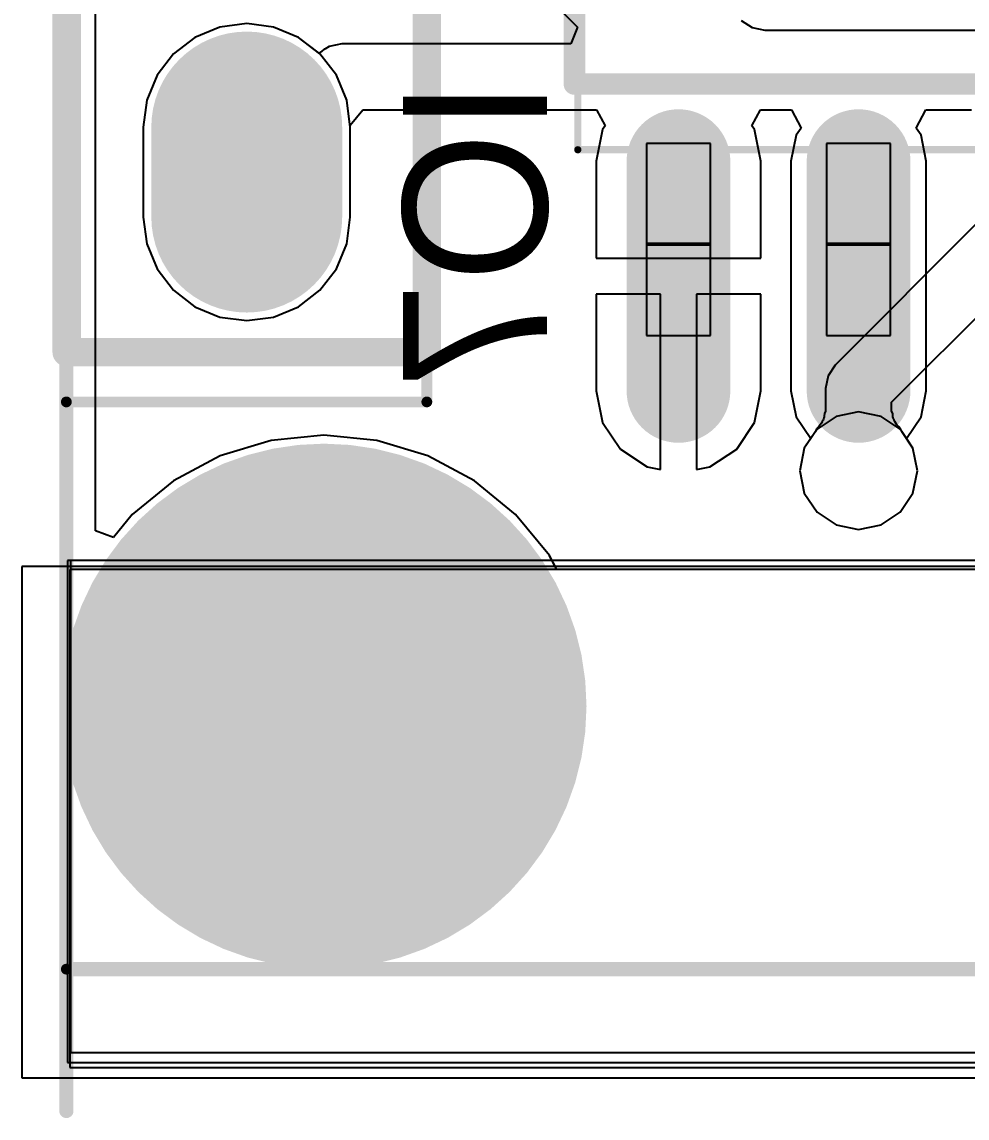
# Model space of a CAD drawing. Header units: millimetres. Extents: x 0 to 11.7, y 0 to 8.3.
# Drawn here: x 4.8925 to 5.1549, y 2.6185 to 2.9229 of the extents above; entities that cross this region are included whole.
import ezdxf

# ---------------------------------------------------------------- set-up
doc = ezdxf.new("R2010")
doc.units = ezdxf.units.MM
doc.header["$MEASUREMENT"] = 0
for name, color, linetype in [('BottomLayer', 5, 'Continuous'), ('BottomOverlay', 54, 'Continuous'), ('BottomPaste', 16, 'Continuous'), ('BottomSolder', 6, 'Continuous'), ('ConnectLayer', 7, 'Continuous'), ('KeepOutLayer', 6, 'Continuous'), ('Mechanical15', 56, 'Continuous'), ('Mechanical6', 56, 'Continuous'), ('MidLayer1', 16, 'Continuous'), ('MidLayer2', 76, 'Continuous'), ('MultiLayer', 9, 'Continuous'), ('PadHoleLayer', 156, 'Continuous'), ('TopLayer', 1, 'Continuous'), ('TopOverlay', 2, 'Continuous'), ('TopSolder', 216, 'Continuous')]:
    doc.layers.add(name, color=color, linetype=linetype)

# ---------------------------------------------------------------- blocks, each defined once
blk = doc.blocks.new('SOIC_8_L5_3_W5_3_P1_27_LS8_0_BL_B_1')
at = {"layer": 'BottomLayer', "const_width": 0.0248}
for points in [[(-0.15837, 0.06426), (-0.09459, 0.06426)], [(0.11959, 0.06426), (0.18337, 0.06426)], [(-0.15837, 0.01426), (-0.09459, 0.01426)], [(0.11959, 0.01426), (0.18337, 0.01426)], [(-0.15837, -0.03574), (-0.09459, -0.03574)], [(0.11959, -0.03574), (0.18337, -0.03574)], [(-0.15837, -0.08574), (-0.09459, -0.08574)], [(0.11959, -0.08574), (0.18337, -0.08574)]]:
    blk.add_lwpolyline(points, dxfattribs=at)
at = {"layer": 'BottomLayer', "const_width": 0.0124}
for points in [[(-0.16457, 0.06426, 1), (-0.15217, 0.06426, 1)], [(-0.10079, 0.06426, 1), (-0.08839, 0.06426, 1)], [(0.11339, 0.06426, 1), (0.12579, 0.06426, 1)], [(0.17717, 0.06426, 1), (0.18957, 0.06426, 1)], [(-0.16457, 0.01426, 1), (-0.15217, 0.01426, 1)], [(-0.10079, 0.01426, 1), (-0.08839, 0.01426, 1)], [(0.11339, 0.01426, 1), (0.12579, 0.01426, 1)], [(0.17717, 0.01426, 1), (0.18957, 0.01426, 1)], [(-0.16457, -0.03574, 1), (-0.15217, -0.03574, 1)], [(-0.10079, -0.03574, 1), (-0.08839, -0.03574, 1)], [(0.11339, -0.03574, 1), (0.12579, -0.03574, 1)], [(0.17717, -0.03574, 1), (0.18957, -0.03574, 1)], [(-0.16457, -0.08574, 1), (-0.15217, -0.08574, 1)], [(-0.10079, -0.08574, 1), (-0.08839, -0.08574, 1)], [(0.11339, -0.08574, 1), (0.12579, -0.08574, 1)], [(0.17717, -0.08574, 1), (0.18957, -0.08574, 1)]]:
    blk.add_lwpolyline(points, format="xyb", close=True, dxfattribs=at)
at = {"layer": 'BottomOverlay', "const_width": 0.006}
for points in [[(-0.07318, 0.09314), (0.09819, 0.09314)], [(-0.07318, 0.09314), (-0.07318, -0.11463)], [(0.09819, 0.09314), (0.09819, -0.11463)], [(-0.07318, -0.11463), (0.09819, -0.11463)]]:
    blk.add_lwpolyline(points, dxfattribs=at)
at = {"layer": 'BottomOverlay'}
for points, const_width in [([(-0.07468, 0.09314, 1), (-0.07168, 0.09314, 1)], 0.003), ([(-0.07468, 0.09314, 1), (-0.07168, 0.09314, 1)], 0.003), ([(0.09669, 0.09314, 1), (0.09969, 0.09314, 1)], 0.003), ([(0.09669, 0.09314, 1), (0.09969, 0.09314, 1)], 0.003), ([(-0.03765, -0.08574, 1), (-0.04947, -0.08574, 1)], 0.01181), ([(-0.05242, -0.08574, 1), (-0.04651, -0.08574, 1)], 0.00591), ([(-0.0406, -0.08574, 1), (-0.03469, -0.08574, 1)], 0.00591), ([(-0.0832, -0.1137, 1), (-0.09502, -0.1137, 1)], 0.01181), ([(-0.09798, -0.1137, 1), (-0.09207, -0.1137, 1)], 0.00591), ([(-0.08616, -0.1137, 1), (-0.08025, -0.1137, 1)], 0.00591), ([(-0.07468, -0.11463, 1), (-0.07168, -0.11463, 1)], 0.003), ([(-0.07468, -0.11463, 1), (-0.07168, -0.11463, 1)], 0.003), ([(0.09669, -0.11463, 1), (0.09969, -0.11463, 1)], 0.003), ([(0.09669, -0.11463, 1), (0.09969, -0.11463, 1)], 0.003)]:
    blk.add_lwpolyline(points, format="xyb", close=True, dxfattribs=dict(at, const_width=const_width))
at = {"layer": 'BottomPaste', "const_width": 0.0248}
for points in [[(-0.15837, 0.06426), (-0.09459, 0.06426)], [(0.11959, 0.06426), (0.18337, 0.06426)], [(-0.15837, 0.01426), (-0.09459, 0.01426)], [(0.11959, 0.01426), (0.18337, 0.01426)], [(-0.15837, -0.03574), (-0.09459, -0.03574)], [(0.11959, -0.03574), (0.18337, -0.03574)], [(-0.15837, -0.08574), (-0.09459, -0.08574)], [(0.11959, -0.08574), (0.18337, -0.08574)]]:
    blk.add_lwpolyline(points, dxfattribs=at)
at = {"layer": 'BottomPaste', "const_width": 0.0124}
for points in [[(-0.16457, 0.06426, 1), (-0.15217, 0.06426, 1)], [(-0.10079, 0.06426, 1), (-0.08839, 0.06426, 1)], [(0.11339, 0.06426, 1), (0.12579, 0.06426, 1)], [(0.17717, 0.06426, 1), (0.18957, 0.06426, 1)], [(-0.16457, 0.01426, 1), (-0.15217, 0.01426, 1)], [(-0.10079, 0.01426, 1), (-0.08839, 0.01426, 1)], [(0.11339, 0.01426, 1), (0.12579, 0.01426, 1)], [(0.17717, 0.01426, 1), (0.18957, 0.01426, 1)], [(-0.16457, -0.03574, 1), (-0.15217, -0.03574, 1)], [(-0.10079, -0.03574, 1), (-0.08839, -0.03574, 1)], [(0.11339, -0.03574, 1), (0.12579, -0.03574, 1)], [(0.17717, -0.03574, 1), (0.18957, -0.03574, 1)], [(-0.16457, -0.08574, 1), (-0.15217, -0.08574, 1)], [(-0.10079, -0.08574, 1), (-0.08839, -0.08574, 1)], [(0.11339, -0.08574, 1), (0.12579, -0.08574, 1)], [(0.17717, -0.08574, 1), (0.18957, -0.08574, 1)]]:
    blk.add_lwpolyline(points, format="xyb", close=True, dxfattribs=at)
at = {"layer": 'BottomSolder', "const_width": 0.0288}
for points in [[(-0.15837, 0.06426), (-0.09459, 0.06426)], [(0.11959, 0.06426), (0.18337, 0.06426)], [(-0.15837, 0.01426), (-0.09459, 0.01426)], [(0.11959, 0.01426), (0.18337, 0.01426)], [(-0.15837, -0.03574), (-0.09459, -0.03574)], [(0.11959, -0.03574), (0.18337, -0.03574)], [(-0.15837, -0.08574), (-0.09459, -0.08574)], [(0.11959, -0.08574), (0.18337, -0.08574)]]:
    blk.add_lwpolyline(points, dxfattribs=at)
at = {"layer": 'BottomSolder', "const_width": 0.0144}
for points in [[(-0.16557, 0.06426, 1), (-0.15117, 0.06426, 1)], [(-0.10179, 0.06426, 1), (-0.08739, 0.06426, 1)], [(0.11239, 0.06426, 1), (0.12679, 0.06426, 1)], [(0.17617, 0.06426, 1), (0.19057, 0.06426, 1)], [(-0.16557, 0.01426, 1), (-0.15117, 0.01426, 1)], [(-0.10179, 0.01426, 1), (-0.08739, 0.01426, 1)], [(0.11239, 0.01426, 1), (0.12679, 0.01426, 1)], [(0.17617, 0.01426, 1), (0.19057, 0.01426, 1)], [(-0.16557, -0.03574, 1), (-0.15117, -0.03574, 1)], [(-0.10179, -0.03574, 1), (-0.08739, -0.03574, 1)], [(0.11239, -0.03574, 1), (0.12679, -0.03574, 1)], [(0.17617, -0.03574, 1), (0.19057, -0.03574, 1)], [(-0.16557, -0.08574, 1), (-0.15117, -0.08574, 1)], [(-0.10179, -0.08574, 1), (-0.08739, -0.08574, 1)], [(0.11239, -0.08574, 1), (0.12679, -0.08574, 1)], [(0.17617, -0.08574, 1), (0.19057, -0.08574, 1)]]:
    blk.add_lwpolyline(points, format="xyb", close=True, dxfattribs=at)
at = {"layer": 'Mechanical15'}
for p, q in [((-0.14301, 0.07312), (-0.14301, 0.0554)), ((-0.11742, 0.07312), (-0.14301, 0.07312)), ((-0.11781, 0.07312), (-0.11781, 0.0554)), ((-0.08966, 0.07312), (-0.11781, 0.07312)), ((-0.11742, 0.0554), (-0.11742, 0.07312)), ((-0.08966, 0.0554), (-0.08966, 0.07312)), ((0.11467, 0.0554), (0.11467, 0.07312)), ((0.11467, 0.07312), (0.14282, 0.07312)), ((0.14242, 0.0554), (0.14242, 0.07312)), ((0.14242, 0.07312), (0.16802, 0.07312)), ((0.14282, 0.07312), (0.14282, 0.0554)), ((0.16802, 0.07312), (0.16802, 0.0554)), ((-0.14301, 0.0554), (-0.11742, 0.0554)), ((-0.11781, 0.0554), (-0.08966, 0.0554)), ((0.14282, 0.0554), (0.11467, 0.0554)), ((0.16802, 0.0554), (0.14242, 0.0554)), ((-0.14301, 0.02312), (-0.14301, 0.0054)), ((-0.11742, 0.02312), (-0.14301, 0.02312)), ((-0.11781, 0.02312), (-0.11781, 0.0054)), ((-0.08966, 0.02312), (-0.11781, 0.02312)), ((-0.11742, 0.0054), (-0.11742, 0.02312)), ((-0.08966, 0.0054), (-0.08966, 0.02312)), ((0.11467, 0.0054), (0.11467, 0.02312)), ((0.11467, 0.02312), (0.14282, 0.02312)), ((0.14242, 0.0054), (0.14242, 0.02312)), ((0.14242, 0.02312), (0.16802, 0.02312)), ((0.14282, 0.02312), (0.14282, 0.0054)), ((0.16802, 0.02312), (0.16802, 0.0054)), ((-0.14301, 0.0054), (-0.11742, 0.0054)), ((-0.11781, 0.0054), (-0.08966, 0.0054)), ((0.14282, 0.0054), (0.11467, 0.0054)), ((0.16802, 0.0054), (0.14242, 0.0054)), ((-0.14301, -0.02688), (-0.14301, -0.0446)), ((-0.11742, -0.02688), (-0.14301, -0.02688)), ((-0.11781, -0.02688), (-0.11781, -0.0446)), ((-0.08966, -0.02688), (-0.11781, -0.02688)), ((-0.11742, -0.0446), (-0.11742, -0.02688)), ((-0.08966, -0.0446), (-0.08966, -0.02688)), ((0.11467, -0.0446), (0.11467, -0.02688)), ((0.11467, -0.02688), (0.14282, -0.02688)), ((0.14242, -0.0446), (0.14242, -0.02688)), ((0.14242, -0.02688), (0.16802, -0.02688)), ((0.14282, -0.02688), (0.14282, -0.0446)), ((0.16802, -0.02688), (0.16802, -0.0446)), ((-0.14301, -0.0446), (-0.11742, -0.0446)), ((-0.11781, -0.0446), (-0.08966, -0.0446)), ((0.14282, -0.0446), (0.11467, -0.0446)), ((0.16802, -0.0446), (0.14242, -0.0446)), ((-0.14301, -0.07688), (-0.14301, -0.0946)), ((-0.11742, -0.07688), (-0.14301, -0.07688)), ((-0.11781, -0.07688), (-0.11781, -0.0946)), ((-0.08966, -0.07688), (-0.11781, -0.07688)), ((-0.11742, -0.0946), (-0.11742, -0.07688)), ((-0.08966, -0.0946), (-0.08966, -0.07688)), ((0.11467, -0.0946), (0.11467, -0.07688)), ((0.11467, -0.07688), (0.14282, -0.07688)), ((0.14242, -0.0946), (0.14242, -0.07688)), ((0.14242, -0.07688), (0.16802, -0.07688)), ((0.14282, -0.07688), (0.14282, -0.0946)), ((0.16802, -0.07688), (0.16802, -0.0946)), ((-0.14301, -0.0946), (-0.11742, -0.0946)), ((-0.11781, -0.0946), (-0.08966, -0.0946)), ((0.14282, -0.0946), (0.11467, -0.0946)), ((0.16802, -0.0946), (0.14242, -0.0946)), ((-0.14419, -0.11154), (-0.14281, -0.11016)), ((-0.14419, -0.1135), (-0.14419, -0.11154)), ((-0.14281, -0.11016), (-0.14085, -0.11016)), ((-0.14085, -0.11016), (-0.13947, -0.11154)), ((-0.13947, -0.11154), (-0.13947, -0.1135)), ((-0.14281, -0.11488), (-0.14419, -0.1135)), ((-0.14085, -0.11488), (-0.14281, -0.11488)), ((-0.13947, -0.1135), (-0.14085, -0.11488))]:
    blk.add_line(p, q, dxfattribs=at)
at = {"layer": 'Mechanical15', "const_width": 0.002}
for points in [[(-0.09143, 0.09221), (0.11644, 0.09221)], [(-0.09143, 0.09221), (-0.09143, -0.1137)], [(0.11644, 0.09221), (0.11644, -0.1137)], [(-0.09143, -0.1137), (0.11644, -0.1137)]]:
    blk.add_lwpolyline(points, dxfattribs=at)
at = {"layer": 'Mechanical15', "const_width": 0.001}
for points in [[(-0.09193, 0.09221, 1), (-0.09093, 0.09221, 1)], [(-0.09193, 0.09221, 1), (-0.09093, 0.09221, 1)], [(0.11594, 0.09221, 1), (0.11694, 0.09221, 1)], [(0.11594, 0.09221, 1), (0.11694, 0.09221, 1)], [(-0.09193, -0.1137, 1), (-0.09093, -0.1137, 1)], [(-0.09193, -0.1137, 1), (-0.09093, -0.1137, 1)], [(0.11594, -0.1137, 1), (0.11694, -0.1137, 1)], [(0.11594, -0.1137, 1), (0.11694, -0.1137, 1)]]:
    blk.add_lwpolyline(points, format="xyb", close=True, dxfattribs=at)
at = {"layer": 'Mechanical6'}
for points, const_width in [([(-0.15285, -0.08574, 1), (-0.16467, -0.08574, 1)], 0.01181), ([(-0.16762, -0.08574, 1), (-0.16171, -0.08574, 1)], 0.00591), ([(-0.1558, -0.08574, 1), (-0.14989, -0.08574, 1)], 0.00591)]:
    blk.add_lwpolyline(points, format="xyb", close=True, dxfattribs=dict(at, const_width=const_width))
blk = doc.blocks.new('3_5_2_0_68')
at = {"layer": 'BottomLayer', "const_width": 0.0689}
blk.add_lwpolyline([(-0.03671, -0.0009, 1), (0.03219, -0.0009, 1)], format="xyb", close=True, dxfattribs=at)
at = {"layer": 'BottomSolder', "const_width": 0.0729}
blk.add_lwpolyline([(-0.03871, -0.0009, 1), (0.03419, -0.0009, 1)], format="xyb", close=True, dxfattribs=at)
at = {"layer": 'MidLayer1', "const_width": 0.0689}
blk.add_lwpolyline([(-0.03671, -0.0009, 1), (0.03219, -0.0009, 1)], format="xyb", close=True, dxfattribs=at)
at = {"layer": 'MidLayer2', "const_width": 0.0689}
blk.add_lwpolyline([(-0.03671, -0.0009, 1), (0.03219, -0.0009, 1)], format="xyb", close=True, dxfattribs=at)
at = {"layer": 'MultiLayer', "const_width": 0.0689}
blk.add_lwpolyline([(-0.03671, -0.0009, 1), (0.03219, -0.0009, 1)], format="xyb", close=True, dxfattribs=at)
at = {"layer": 'PadHoleLayer', "const_width": 0.03937}
blk.add_lwpolyline([(-0.02194, -0.0009, 1), (0.01743, -0.0009, 1)], format="xyb", close=True, dxfattribs=at)
at = {"layer": 'TopLayer', "const_width": 0.0689}
blk.add_lwpolyline([(-0.03671, -0.0009, 1), (0.03219, -0.0009, 1)], format="xyb", close=True, dxfattribs=at)
at = {"layer": 'TopSolder', "const_width": 0.0729}
blk.add_lwpolyline([(-0.03871, -0.0009, 1), (0.03419, -0.0009, 1)], format="xyb", close=True, dxfattribs=at)
blk = doc.blocks.new('SIP8_71')
at = {"layer": 'BottomLayer', "const_width": 0.045}
blk.add_lwpolyline([(0, -0.6875), (0, -0.7125)], dxfattribs=at)
at = {"layer": 'BottomLayer', "const_width": 0.0225}
for points in [[(-0.01125, -0.6875, 1), (0.01125, -0.6875, 1)], [(-0.01125, -0.7125, 1), (0.01125, -0.7125, 1)]]:
    blk.add_lwpolyline(points, format="xyb", close=True, dxfattribs=at)
at = {"layer": 'BottomOverlay', "const_width": 0.00787}
for points in [[(-0.05, -0.75), (-0.05, 0.05)], [(0.05, -0.75), (0.05, 0.05)], [(-0.05, -0.75), (0.05, -0.75)]]:
    blk.add_lwpolyline(points, dxfattribs=at)
at = {"layer": 'BottomOverlay', "const_width": 0.00394}
for points in [[(-0.05197, -0.75, 1), (-0.04803, -0.75, 1)], [(-0.05197, -0.75, 1), (-0.04803, -0.75, 1)], [(0.04803, -0.75, 1), (0.05197, -0.75, 1)], [(0.04803, -0.75, 1), (0.05197, -0.75, 1)]]:
    blk.add_lwpolyline(points, format="xyb", close=True, dxfattribs=at)
at = {"layer": 'BottomSolder', "const_width": 0.053}
blk.add_lwpolyline([(0, -0.6875), (0, -0.7125)], dxfattribs=at)
at = {"layer": 'BottomSolder', "const_width": 0.0265}
for points in [[(-0.01325, -0.6875, 1), (0.01325, -0.6875, 1)], [(-0.01325, -0.7125, 1), (0.01325, -0.7125, 1)]]:
    blk.add_lwpolyline(points, format="xyb", close=True, dxfattribs=at)
at = {"layer": 'MidLayer1', "const_width": 0.045}
blk.add_lwpolyline([(0, -0.6875), (0, -0.7125)], dxfattribs=at)
at = {"layer": 'MidLayer1', "const_width": 0.0225}
for points in [[(-0.01125, -0.6875, 1), (0.01125, -0.6875, 1)], [(-0.01125, -0.7125, 1), (0.01125, -0.7125, 1)]]:
    blk.add_lwpolyline(points, format="xyb", close=True, dxfattribs=at)
at = {"layer": 'MidLayer2', "const_width": 0.045}
blk.add_lwpolyline([(0, -0.6875), (0, -0.7125)], dxfattribs=at)
at = {"layer": 'MidLayer2', "const_width": 0.0225}
for points in [[(-0.01125, -0.6875, 1), (0.01125, -0.6875, 1)], [(-0.01125, -0.7125, 1), (0.01125, -0.7125, 1)]]:
    blk.add_lwpolyline(points, format="xyb", close=True, dxfattribs=at)
at = {"layer": 'MultiLayer', "const_width": 0.045}
blk.add_lwpolyline([(0, -0.6875), (0, -0.7125)], dxfattribs=at)
at = {"layer": 'MultiLayer', "const_width": 0.0225}
for points in [[(-0.01125, -0.6875, 1), (0.01125, -0.6875, 1)], [(-0.01125, -0.7125, 1), (0.01125, -0.7125, 1)]]:
    blk.add_lwpolyline(points, format="xyb", close=True, dxfattribs=at)
at = {"layer": 'PadHoleLayer', "const_width": 0.01575}
blk.add_lwpolyline([(-0.00787, -0.7, 1), (0.00787, -0.7, 1)], format="xyb", close=True, dxfattribs=at)
at = {"layer": 'TopLayer', "const_width": 0.045}
blk.add_lwpolyline([(0, -0.6875), (0, -0.7125)], dxfattribs=at)
at = {"layer": 'TopLayer', "const_width": 0.0225}
for points in [[(-0.01125, -0.6875, 1), (0.01125, -0.6875, 1)], [(-0.01125, -0.7125, 1), (0.01125, -0.7125, 1)]]:
    blk.add_lwpolyline(points, format="xyb", close=True, dxfattribs=at)
at = {"layer": 'TopSolder', "const_width": 0.053}
blk.add_lwpolyline([(0, -0.6875), (0, -0.7125)], dxfattribs=at)
at = {"layer": 'TopSolder', "const_width": 0.0265}
for points in [[(-0.01325, -0.6875, 1), (0.01325, -0.6875, 1)], [(-0.01325, -0.7125, 1), (0.01325, -0.7125, 1)]]:
    blk.add_lwpolyline(points, format="xyb", close=True, dxfattribs=at)
blk = doc.blocks.new('LCD_240_240_76')
at = {"layer": 'TopOverlay', "const_width": 0.00394}
for points in [[(-0.82024, -0.0535), (-0.82024, 1.09689)], [(-0.82024, -0.0535), (0.21303, -0.0535)]]:
    blk.add_lwpolyline(points, dxfattribs=at)
at = {"layer": 'TopOverlay', "const_width": 0.00197}
blk.add_lwpolyline([(-0.82122, -0.0535, 1), (-0.81926, -0.0535, 1)], format="xyb", close=True, dxfattribs=at)
blk.add_lwpolyline([(-0.82122, -0.0535, 1), (-0.81926, -0.0535, 1)], format="xyb", close=True, dxfattribs=at)

msp = doc.modelspace()

# ---------------------------------------------------------------- linework, layer by layer
at = {"layer": 'BottomLayer'}
for p, q in [((5.97126, 2.77337), (4.90516, 2.77337)), ((4.90516, 2.77337), (4.90516, 2.63397)), ((4.90516, 2.63397), (5.97126, 2.63397))]:
    msp.add_line(p, q, dxfattribs=at)
at = {"layer": 'ConnectLayer'}
for p, q in [((4.91297, 2.78155), (4.91297, 3.6883)), ((4.91297, 2.78155), (4.91297, 3.6883)), ((4.91297, 2.78155), (4.91297, 3.6883)), ((4.91297, 2.78155), (4.91297, 3.6883)), ((4.99617, 2.97199), (5.04679, 2.92137)), ((4.94749, 2.92144), (4.94056, 2.91857)), ((4.94749, 2.92144), (4.94056, 2.91857)), ((4.94749, 2.92144), (4.94056, 2.91857)), ((4.94749, 2.92144), (4.94056, 2.91857)), ((4.95493, 2.92242), (4.94749, 2.92144)), ((4.95493, 2.92242), (4.94749, 2.92144)), ((4.95493, 2.92242), (4.94749, 2.92144)), ((4.95493, 2.92242), (4.94749, 2.92144)), ((4.96237, 2.92144), (4.95493, 2.92242)), ((4.96237, 2.92144), (4.95493, 2.92242)), ((4.96237, 2.92144), (4.95493, 2.92242)), ((4.96237, 2.92144), (4.95493, 2.92242)), ((4.9693, 2.91857), (4.96237, 2.92144)), ((4.9693, 2.91857), (4.96237, 2.92144)), ((4.9693, 2.91857), (4.96237, 2.92144)), ((4.9693, 2.91857), (4.96237, 2.92144)), ((5.09225, 2.92328), (5.09522, 2.92129)), ((4.94056, 2.91857), (4.9346, 2.914)), ((4.94056, 2.91857), (4.9346, 2.914)), ((4.94056, 2.91857), (4.9346, 2.914)), ((4.94056, 2.91857), (4.9346, 2.914)), ((4.97526, 2.914), (4.9693, 2.91857)), ((4.97526, 2.914), (4.9693, 2.91857)), ((4.975, 2.91419), (4.9693, 2.91857)), ((4.97526, 2.914), (4.9693, 2.91857)), ((5.04679, 2.92137), (5.04488, 2.91675)), ((5.09522, 2.92129), (5.09874, 2.9206)), ((5.09874, 2.9206), (5.36391, 2.9206)), ((4.97782, 2.91605), (4.97664, 2.91526)), ((4.98133, 2.91675), (4.97782, 2.91605)), ((5.04488, 2.91675), (4.98133, 2.91675)), ((4.9346, 2.914), (4.93004, 2.90804)), ((4.9346, 2.914), (4.93004, 2.90804)), ((4.9346, 2.914), (4.93004, 2.90804)), ((4.9346, 2.914), (4.93004, 2.90804)), ((4.97509, 2.91423), (4.975, 2.91419)), ((4.97582, 2.91471), (4.97509, 2.91423)), ((4.97982, 2.90804), (4.97526, 2.914)), ((4.97982, 2.90804), (4.97526, 2.914)), ((4.97982, 2.90804), (4.97526, 2.914)), ((4.9764, 2.91527), (4.97582, 2.91471)), ((4.97664, 2.91526), (4.9764, 2.91527)), ((4.93004, 2.90804), (4.92716, 2.90111)), ((4.93004, 2.90804), (4.92716, 2.90111)), ((4.93004, 2.90804), (4.92716, 2.90111)), ((4.93004, 2.90804), (4.92716, 2.90111)), ((4.9827, 2.90111), (4.97982, 2.90804)), ((4.9827, 2.90111), (4.97982, 2.90804)), ((4.9827, 2.90111), (4.97982, 2.90804)), ((4.92716, 2.90111), (4.92618, 2.89367)), ((4.92716, 2.90111), (4.92618, 2.89367)), ((4.92716, 2.90111), (4.92618, 2.89367)), ((4.92716, 2.90111), (4.92618, 2.89367)), ((4.98368, 2.89367), (4.9827, 2.90111)), ((4.98368, 2.89367), (4.9827, 2.90111)), ((4.98368, 2.89367), (4.9827, 2.90111)), ((4.9836, 2.89422), (4.98713, 2.8984)), ((4.98713, 2.8984), (5.05204, 2.8984)), ((5.05204, 2.8984), (5.0544, 2.89399)), ((5.09521, 2.89399), (5.09757, 2.8984)), ((5.09757, 2.8984), (5.10614, 2.8984)), ((5.10614, 2.8984), (5.10882, 2.8934)), ((5.14079, 2.8934), (5.14347, 2.8984)), ((5.14347, 2.8984), (5.15615, 2.8984)), ((4.98368, 2.89367), (4.9836, 2.89422)), ((4.92618, 2.89367), (4.92618, 2.86867)), ((4.92618, 2.89367), (4.92618, 2.86867)), ((4.92618, 2.89367), (4.92618, 2.86867)), ((4.92618, 2.89367), (4.92618, 2.86867)), ((4.98368, 2.86867), (4.98368, 2.89367)), ((4.98368, 2.86867), (4.98368, 2.89367)), ((4.98368, 2.86867), (4.98368, 2.89367)), ((4.98368, 2.86867), (4.98368, 2.89367)), ((5.0537, 2.89294), (5.05197, 2.8842)), ((5.0544, 2.89399), (5.0537, 2.89294)), ((5.09591, 2.89294), (5.09521, 2.89399)), ((5.09765, 2.8842), (5.09591, 2.89294)), ((5.10747, 2.89138), (5.10604, 2.8842)), ((5.10882, 2.8934), (5.10747, 2.89138)), ((5.14214, 2.89138), (5.14079, 2.8934)), ((5.14357, 2.8842), (5.14214, 2.89138)), ((5.05197, 2.8842), (5.05197, 2.85731)), ((5.09765, 2.85731), (5.09765, 2.8842)), ((5.10604, 2.8842), (5.10604, 2.82042)), ((5.14357, 2.82042), (5.14357, 2.8842)), ((4.92618, 2.86867), (4.92716, 2.86123)), ((4.92618, 2.86867), (4.92716, 2.86123)), ((4.92618, 2.86867), (4.92716, 2.86123)), ((4.92618, 2.86867), (4.92716, 2.86123)), ((4.9827, 2.86123), (4.98368, 2.86867)), ((4.9827, 2.86123), (4.98368, 2.86867)), ((4.9827, 2.86123), (4.98368, 2.86867)), ((4.9827, 2.86123), (4.98368, 2.86867)), ((5.15777, 2.86703), (5.11832, 2.82758)), ((4.92716, 2.86123), (4.93004, 2.8543)), ((4.92716, 2.86123), (4.93004, 2.8543)), ((4.92716, 2.86123), (4.93004, 2.8543)), ((4.92716, 2.86123), (4.93004, 2.8543)), ((4.97982, 2.8543), (4.9827, 2.86123)), ((4.97982, 2.8543), (4.9827, 2.86123)), ((4.97982, 2.8543), (4.9827, 2.86123)), ((4.97982, 2.8543), (4.9827, 2.86123)), ((5.05197, 2.85731), (5.07481, 2.85731)), ((5.07481, 2.85731), (5.09765, 2.85731)), ((5.13398, 2.81729), (5.17344, 2.85674)), ((4.93004, 2.8543), (4.9346, 2.84834)), ((4.93004, 2.8543), (4.9346, 2.84834)), ((4.93004, 2.8543), (4.9346, 2.84834)), ((4.93004, 2.8543), (4.9346, 2.84834)), ((4.97526, 2.84834), (4.97982, 2.8543)), ((4.97526, 2.84834), (4.97982, 2.8543)), ((4.97526, 2.84834), (4.97982, 2.8543)), ((4.97526, 2.84834), (4.97982, 2.8543)), ((4.9346, 2.84834), (4.94056, 2.84378)), ((4.9346, 2.84834), (4.94056, 2.84378)), ((4.9346, 2.84834), (4.94056, 2.84378)), ((4.9346, 2.84834), (4.94056, 2.84378)), ((4.9693, 2.84378), (4.97526, 2.84834)), ((4.9693, 2.84378), (4.97526, 2.84834)), ((4.9693, 2.84378), (4.97526, 2.84834)), ((4.9693, 2.84378), (4.97526, 2.84834)), ((5.06981, 2.84731), (5.05197, 2.84731)), ((5.05197, 2.84731), (5.05197, 2.82042)), ((5.06981, 2.79858), (5.06981, 2.84731)), ((5.09765, 2.84731), (5.07981, 2.84731)), ((5.07981, 2.84731), (5.07981, 2.79858)), ((5.09765, 2.82042), (5.09765, 2.84731)), ((4.94056, 2.84378), (4.94749, 2.8409)), ((4.94056, 2.84378), (4.94749, 2.8409)), ((4.94056, 2.84378), (4.94749, 2.8409)), ((4.94056, 2.84378), (4.94749, 2.8409)), ((4.96237, 2.8409), (4.9693, 2.84378)), ((4.96237, 2.8409), (4.9693, 2.84378)), ((4.96237, 2.8409), (4.9693, 2.84378)), ((4.96237, 2.8409), (4.9693, 2.84378)), ((4.94749, 2.8409), (4.95493, 2.83993)), ((4.94749, 2.8409), (4.95493, 2.83993)), ((4.94749, 2.8409), (4.95493, 2.83993)), ((4.94749, 2.8409), (4.95493, 2.83993)), ((4.95493, 2.83993), (4.96237, 2.8409)), ((4.95493, 2.83993), (4.96237, 2.8409)), ((4.95493, 2.83993), (4.96237, 2.8409)), ((4.95493, 2.83993), (4.96237, 2.8409)), ((5.11832, 2.82758), (5.11633, 2.8246)), ((5.11633, 2.8246), (5.11563, 2.82109)), ((5.11563, 2.82109), (5.11563, 2.81477)), ((5.05197, 2.82042), (5.0537, 2.81168)), ((5.09591, 2.81168), (5.09765, 2.82042)), ((5.10604, 2.82042), (5.10747, 2.81324)), ((5.14214, 2.81324), (5.14357, 2.82042)), ((5.13398, 2.81477), (5.13398, 2.81729)), ((5.10747, 2.81324), (5.11152, 2.80719)), ((5.11856, 2.81334), (5.11327, 2.80981)), ((5.11856, 2.81334), (5.11327, 2.80981)), ((5.11474, 2.81189), (5.11448, 2.81149)), ((5.11494, 2.81227), (5.11474, 2.81189)), ((5.11508, 2.8126), (5.11494, 2.81227)), ((5.11518, 2.81292), (5.11508, 2.8126)), ((5.11525, 2.81321), (5.11518, 2.81292)), ((5.11529, 2.81351), (5.11525, 2.81321)), ((5.11532, 2.8141), (5.11529, 2.81351)), ((5.11563, 2.81477), (5.11532, 2.8141)), ((5.12481, 2.81459), (5.11856, 2.81334)), ((5.12481, 2.81459), (5.11856, 2.81334)), ((5.13105, 2.81334), (5.12481, 2.81459)), ((5.13105, 2.81334), (5.12481, 2.81459)), ((5.13634, 2.80981), (5.13105, 2.81334)), ((5.13634, 2.80981), (5.13105, 2.81334)), ((5.13429, 2.8141), (5.13398, 2.81477)), ((5.13432, 2.81351), (5.13429, 2.8141)), ((5.13436, 2.81321), (5.13432, 2.81351)), ((5.13443, 2.81292), (5.13436, 2.81321)), ((5.13453, 2.8126), (5.13443, 2.81292)), ((5.13468, 2.81227), (5.13453, 2.8126)), ((5.13487, 2.81189), (5.13468, 2.81227)), ((5.13513, 2.81149), (5.13487, 2.81189)), ((5.13809, 2.80719), (5.14214, 2.81324)), ((5.0537, 2.81168), (5.05866, 2.80427)), ((5.09096, 2.80427), (5.09591, 2.81168)), ((5.11327, 2.80981), (5.10973, 2.80452)), ((5.11327, 2.80981), (5.10973, 2.80452)), ((5.11282, 2.80913), (5.10973, 2.80452)), ((5.11313, 2.80992), (5.11282, 2.80913)), ((5.11375, 2.81056), (5.11313, 2.80992)), ((5.11415, 2.81104), (5.11375, 2.81056)), ((5.11448, 2.81149), (5.11415, 2.81104)), ((5.13546, 2.81104), (5.13513, 2.81149)), ((5.13587, 2.81056), (5.13546, 2.81104)), ((5.13649, 2.80992), (5.13587, 2.81056)), ((5.13988, 2.80452), (5.13634, 2.80981)), ((5.13988, 2.80452), (5.13634, 2.80981)), ((5.13679, 2.80913), (5.13649, 2.80992)), ((5.13988, 2.80452), (5.13679, 2.80913)), ((4.96169, 2.80668), (4.94757, 2.8024)), ((4.96169, 2.80668), (4.94757, 2.8024)), ((4.96169, 2.80668), (4.94757, 2.8024)), ((4.96169, 2.80668), (4.94757, 2.8024)), ((4.97637, 2.80813), (4.96169, 2.80668)), ((4.97637, 2.80813), (4.96169, 2.80668)), ((4.97637, 2.80813), (4.96169, 2.80668)), ((4.97637, 2.80813), (4.96169, 2.80668)), ((4.99106, 2.80668), (4.97637, 2.80813)), ((4.99106, 2.80668), (4.97637, 2.80813)), ((4.99106, 2.80668), (4.97637, 2.80813)), ((4.99106, 2.80668), (4.97637, 2.80813)), ((5.00517, 2.8024), (4.99106, 2.80668)), ((5.00517, 2.8024), (4.99106, 2.80668)), ((5.00517, 2.8024), (4.99106, 2.80668)), ((5.00517, 2.8024), (4.99106, 2.80668)), ((5.11152, 2.80719), (5.10973, 2.80452)), ((5.13988, 2.80452), (5.13809, 2.80719)), ((5.05866, 2.80427), (5.06607, 2.79932)), ((5.08355, 2.79932), (5.09096, 2.80427)), ((5.10973, 2.80452), (5.10849, 2.79827)), ((5.10973, 2.80452), (5.10849, 2.79827)), ((5.10973, 2.80452), (5.10849, 2.79827)), ((5.10973, 2.80452), (5.10849, 2.79827)), ((5.14112, 2.79827), (5.13988, 2.80452)), ((5.14112, 2.79827), (5.13988, 2.80452)), ((5.14112, 2.79827), (5.13988, 2.80452)), ((5.14112, 2.79827), (5.13988, 2.80452)), ((4.94757, 2.8024), (4.93456, 2.79545)), ((4.94757, 2.8024), (4.93456, 2.79545)), ((4.94757, 2.8024), (4.93456, 2.79545)), ((4.94757, 2.8024), (4.93456, 2.79545)), ((5.01819, 2.79545), (5.00517, 2.8024)), ((5.01819, 2.79545), (5.00517, 2.8024)), ((5.01819, 2.79545), (5.00517, 2.8024)), ((5.01819, 2.79545), (5.00517, 2.8024)), ((5.06607, 2.79932), (5.06981, 2.79858)), ((5.07981, 2.79858), (5.08355, 2.79932)), ((5.10849, 2.79827), (5.10973, 2.79203)), ((5.10849, 2.79827), (5.10973, 2.79203)), ((5.10849, 2.79827), (5.10973, 2.79203)), ((5.10849, 2.79827), (5.10973, 2.79203)), ((5.13988, 2.79203), (5.14112, 2.79827)), ((5.13988, 2.79203), (5.14112, 2.79827)), ((5.13988, 2.79203), (5.14112, 2.79827)), ((5.13988, 2.79203), (5.14112, 2.79827)), ((4.93456, 2.79545), (4.92316, 2.78609)), ((4.93456, 2.79545), (4.92316, 2.78609)), ((4.93456, 2.79545), (4.92316, 2.78609)), ((4.93456, 2.79545), (4.92316, 2.78609)), ((5.02959, 2.78609), (5.01819, 2.79545)), ((5.02959, 2.78609), (5.01819, 2.79545)), ((5.02959, 2.78609), (5.01819, 2.79545)), ((5.02959, 2.78609), (5.01819, 2.79545)), ((5.10973, 2.79203), (5.11327, 2.78674)), ((5.10973, 2.79203), (5.11327, 2.78674)), ((5.10973, 2.79203), (5.11327, 2.78674)), ((5.10973, 2.79203), (5.11327, 2.78674)), ((5.13634, 2.78674), (5.13988, 2.79203)), ((5.13634, 2.78674), (5.13988, 2.79203)), ((5.13634, 2.78674), (5.13988, 2.79203)), ((5.13634, 2.78674), (5.13988, 2.79203)), ((4.92316, 2.78609), (4.91797, 2.77976)), ((4.92316, 2.78609), (4.91797, 2.77976)), ((4.92316, 2.78609), (4.91797, 2.77976)), ((4.92316, 2.78609), (4.91797, 2.77976)), ((5.03895, 2.77468), (5.02959, 2.78609)), ((5.03895, 2.77468), (5.02959, 2.78609)), ((5.03895, 2.77468), (5.02959, 2.78609)), ((5.03895, 2.77468), (5.02959, 2.78609)), ((5.11327, 2.78674), (5.11856, 2.7832)), ((5.11327, 2.78674), (5.11856, 2.7832)), ((5.11327, 2.78674), (5.11856, 2.7832)), ((5.11327, 2.78674), (5.11856, 2.7832)), ((5.13105, 2.7832), (5.13634, 2.78674)), ((5.13105, 2.7832), (5.13634, 2.78674)), ((5.13105, 2.7832), (5.13634, 2.78674)), ((5.13105, 2.7832), (5.13634, 2.78674)), ((4.91797, 2.77976), (4.91297, 2.78155)), ((4.91797, 2.77976), (4.91297, 2.78155)), ((4.91797, 2.77976), (4.91297, 2.78155)), ((4.91797, 2.77976), (4.91297, 2.78155)), ((5.11856, 2.7832), (5.12481, 2.78196)), ((5.11856, 2.7832), (5.12481, 2.78196)), ((5.11856, 2.7832), (5.12481, 2.78196)), ((5.11856, 2.7832), (5.12481, 2.78196)), ((5.12481, 2.78196), (5.13105, 2.7832)), ((5.12481, 2.78196), (5.13105, 2.7832)), ((5.12481, 2.78196), (5.13105, 2.7832)), ((5.12481, 2.78196), (5.13105, 2.7832)), ((5.04098, 2.77088), (5.03895, 2.77468)), ((5.03965, 2.77337), (5.03895, 2.77468)), ((5.03965, 2.77337), (5.03895, 2.77468)), ((5.04056, 2.77167), (5.03895, 2.77468)), ((5.80095, 2.77337), (5.03965, 2.77337)), ((5.54029, 2.77337), (5.03965, 2.77337)), ((5.80005, 2.77167), (5.04056, 2.77167)), ((5.18215, 2.77088), (5.04098, 2.77088))]:
    msp.add_line(p, q, dxfattribs=at)
at = {"layer": 'KeepOutLayer', "const_width": 0.00394}
for points in [[(4.90484, 2.65988), (4.90484, 3.81027)], [(4.90484, 2.65988), (5.93811, 2.65988)]]:
    msp.add_lwpolyline(points, dxfattribs=at)
at = {"layer": 'KeepOutLayer', "const_width": 0.00197}
msp.add_lwpolyline([(4.90386, 2.65988, 1), (4.90583, 2.65988, 1)], format="xyb", close=True, dxfattribs=at)
msp.add_lwpolyline([(4.90386, 2.65988, 1), (4.90583, 2.65988, 1)], format="xyb", close=True, dxfattribs=at)
at = {"layer": 'MidLayer1'}
for p, q in [((5.97206, 2.77337), (4.90596, 2.77337)), ((4.90596, 2.77337), (4.90596, 2.63677)), ((4.90596, 2.63677), (5.97206, 2.63677))]:
    msp.add_line(p, q, dxfattribs=at)
at = {"layer": 'MidLayer2'}
for p, q in [((5.97189, 2.77088), (4.90579, 2.77088)), ((4.90579, 2.77088), (4.90579, 2.63258)), ((4.90579, 2.63258), (5.97189, 2.63258))]:
    msp.add_line(p, q, dxfattribs=at)
at = {"layer": 'TopLayer'}
for p, q in [((5.95861, 2.77167), (4.89251, 2.77167)), ((4.89251, 2.77167), (4.89251, 2.62967)), ((4.89251, 2.62967), (5.95861, 2.62967))]:
    msp.add_line(p, q, dxfattribs=at)
at = {"layer": 'TopOverlay'}
for points, const_width in [([(5.00493, 2.81736), (5.00493, 3.63117)], 0.003), ([(4.90484, 2.65988), (4.90484, 2.81736)], 0.003), ([(4.90484, 2.81736), (5.00493, 2.81736)], 0.003), ([(4.90484, 2.62051), (4.90484, 2.65988)], 0.00394), ([(4.90484, 2.65988), (5.25678, 2.6604)], 0.003)]:
    msp.add_lwpolyline(points, dxfattribs=dict(at, const_width=const_width))
for points, const_width in [([(4.90409, 2.81736, 1), (4.90559, 2.81736, 1)], 0.0015), ([(4.90409, 2.81736, 1), (4.90559, 2.81736, 1)], 0.0015), ([(5.00418, 2.81736, 1), (5.00568, 2.81736, 1)], 0.0015), ([(5.00418, 2.81736, 1), (5.00568, 2.81736, 1)], 0.0015), ([(4.90386, 2.65988, 1), (4.90583, 2.65988, 1)], 0.00197), ([(4.90409, 2.65988, 1), (4.90559, 2.65988, 1)], 0.0015), ([(4.90409, 2.65988, 1), (4.90559, 2.65988, 1)], 0.0015), ([(4.90386, 2.62051, 1), (4.90583, 2.62051, 1)], 0.00197)]:
    msp.add_lwpolyline(points, format="xyb", close=True, dxfattribs=dict(at, const_width=const_width))

# ---------------------------------------------------------------- block references
for name, p in [('LCD_240_240_76', (5.72508, 2.71338)), ('SIP8_71', (4.95493, 3.58117)), ('3_5_2_0_68', (4.97863, 2.73377))]:
    msp.add_blockref(name, p)
at = {"rotation": 90}
msp.add_blockref('SOIC_8_L5_3_W5_3_P1_27_LS8_0_BL_B_1', (5.13906, 2.97879), dxfattribs=at)

# ---------------------------------------------------------------- texts
at = {"layer": 'BottomOverlay', "text_generation_flag": 2}
msp.add_text('IO7', height=0.04, rotation=90, dxfattribs=at).set_placement((5.03831, 2.90707))

doc.saveas('drawing.dxf')
